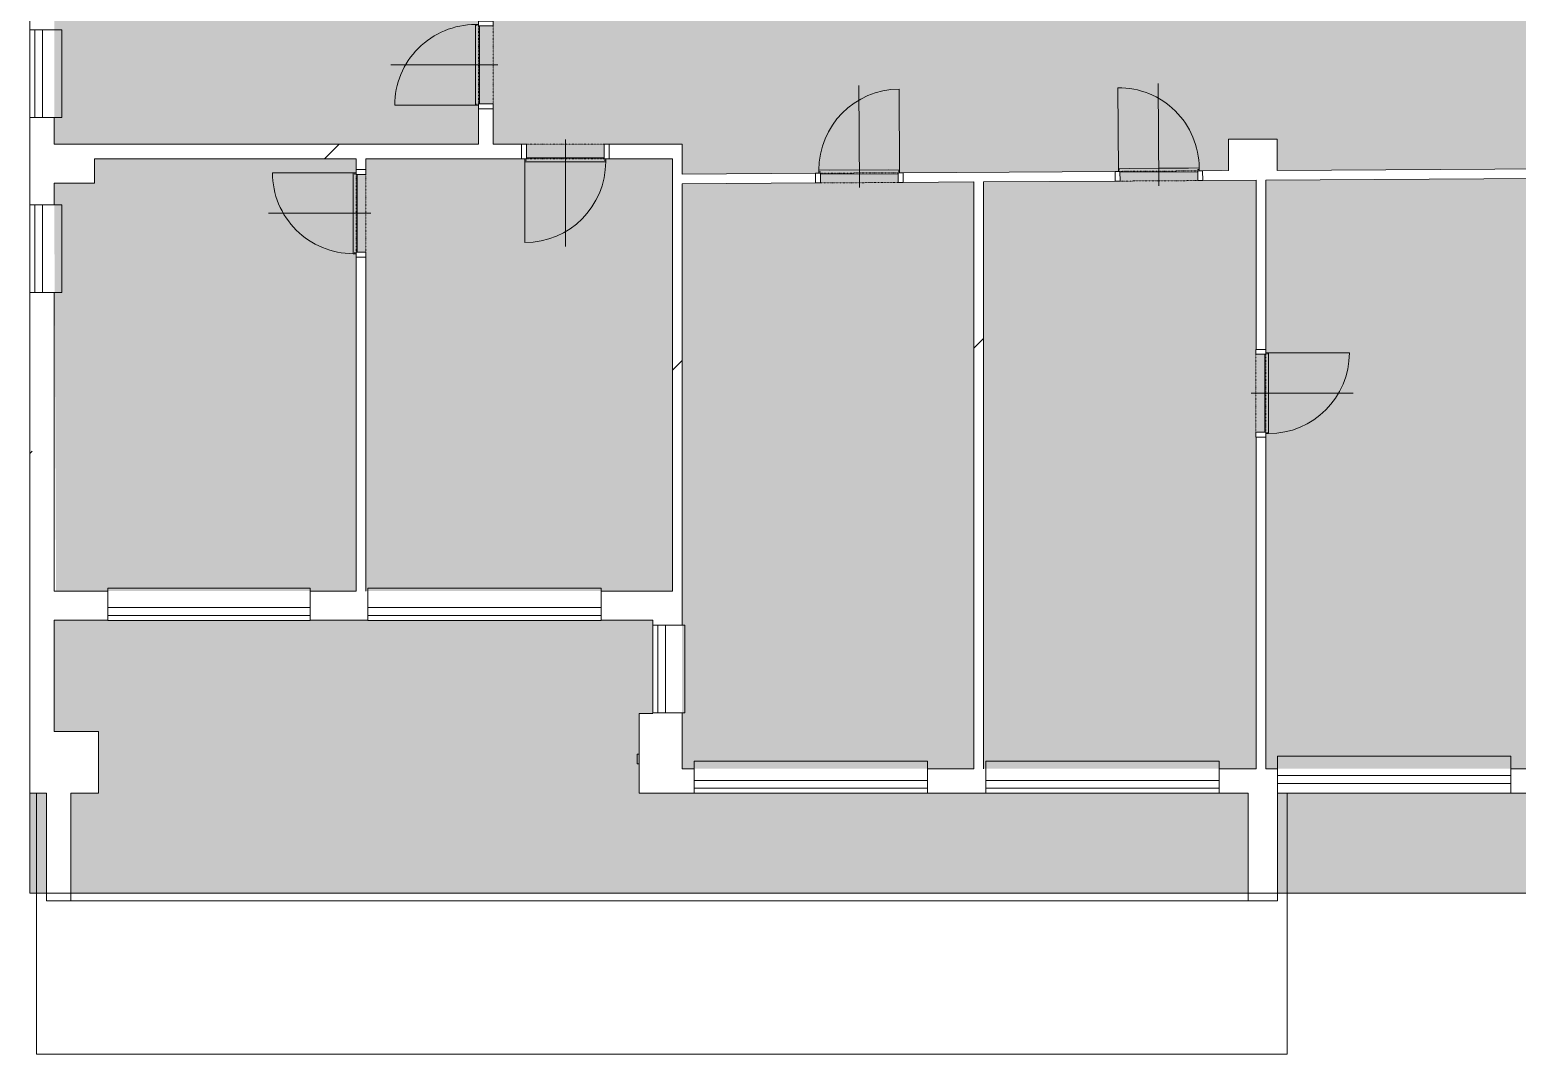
# Model space of a CAD drawing. Header units: millimetres. Extents: x 46521 to 262603, y -45352 to 20466.
# Drawn here: x 127197 to 142488, y -30617 to -20089 of the extents above; entities that cross this region are included whole.
import ezdxf

# ---------------------------------------------------------------- set-up
doc = ezdxf.new("R2010")
doc.units = ezdxf.units.MM
doc.linetypes.add('Čerchovaná se dvěma tečkami', pattern=[2.59, 1, -0.53, 0, -0.53, 0, -0.53])
for name, color, linetype, lineweight in [('A-DETL-GENF', 92, 'Continuous', 13), ('A-DETL-THIN', 151, 'Continuous', 13), ('A-DOOR', 31, 'Continuous', 13), ('A-DOOR-FRAM', 31, 'Continuous', 9), ('A-FLOR', 192, 'Continuous', 13), ('A-GENM', 13, 'Continuous', 13), ('A-GLAZ', 151, 'Continuous', 13), ('A-WALL', 113, 'Continuous', 13), ('A-WALL-PATT', 111, 'Continuous', 9), ('S-COLS', 52, 'Continuous', 13)]:
    doc.layers.add(name, color=color, linetype=linetype, lineweight=lineweight)
pattern_1 = [(45, (128653, 0), (-7184.2, 7184.2), []), (45, (131527, -3e-12), (-7184.2, 7184.2), []), (45, (137274, -7e-12), (-4310.5, 10058), [4064, -2032, 67.1, -1964.9])]

# ---------------------------------------------------------------- blocks, each defined once
blk = doc.blocks.new('DVERE_1k_oblozka - DD03_01_800x1970_koupelna-1549495-Mapka _ závislý 15')
at = {"layer": 'A-DOOR', "lineweight": 9}
for p, q in [((0, -103), (0, 947)), ((-415, 47), (-415, 907)), ((-400, 47), (-450, 47)), ((-450, 47), (-450, -53)), ((415, 77), (-415, 77)), ((-415, 77), (-415, 62)), ((-415, 62), (-400, 62)), ((-400, 62), (-400, 61)), ((-400, -53), (-400, 47)), ((-400, 37), (400, 37)), ((305, 77), (-305, 77)), ((400, 56), (400, 62)), ((400, 62), (415, 62)), ((450, 47), (400, 47)), ((400, 47), (400, -53)), ((415, 62), (415, 77)), ((415, 77), (415, 47)), ((450, -53), (450, 47)), ((-450, -53), (-400, -53)), ((400, -53), (450, -53))]:
    blk.add_line(p, q, dxfattribs=at)
at = {"layer": 'A-DOOR', "linetype": 'Čerchovaná se dvěma tečkami', "lineweight": 9}
for p, q in [((-400, 47), (400, 47)), ((-400, -53), (400, -53))]:
    blk.add_line(p, q, dxfattribs=at)
at = {"layer": 'A-DOOR', "lineweight": 9}
blk.add_arc((-415, 77), 830, 360, 90, dxfattribs=at)
at = {"layer": 'A-DOOR-FRAM'}
for p, q in [((-400, 47), (-450, 47)), ((-400, -53), (-400, 47)), ((400, 47), (400, -53)), ((400, 47), (450, 47)), ((-450, -53), (-400, -53)), ((450, -53), (400, -53))]:
    blk.add_line(p, q, dxfattribs=at)
blk = doc.blocks.new('DVERE_1k_oblozka - DD03_01_800x1970_koupelna-V72-Mapka _ závislý 15')
at = {"layer": 'A-DOOR', "lineweight": 9}
for p, q in [((-450, 53), (-400, 53)), ((-450, -47), (-450, 53)), ((-400, 53), (-400, -47)), ((0, 103), (0, -947)), ((400, 53), (450, 53)), ((400, -47), (400, 53)), ((450, 53), (450, -47)), ((-400, -47), (-450, -47)), ((-415, -47), (-415, -907)), ((-415, -62), (-400, -62)), ((-415, -77), (-415, -62)), ((-415, -62), (-415, -75)), ((415, -77), (-415, -77)), ((-400, -37), (400, -37)), ((305, -77), (-305, -77)), ((450, -47), (400, -47)), ((400, -62), (415, -62)), ((415, -77), (415, -47)), ((415, -62), (415, -77))]:
    blk.add_line(p, q, dxfattribs=at)
at = {"layer": 'A-DOOR', "linetype": 'Čerchovaná se dvěma tečkami', "lineweight": 9}
for p, q in [((-400, 53), (400, 53)), ((-400, -47), (400, -47))]:
    blk.add_line(p, q, dxfattribs=at)
at = {"layer": 'A-DOOR', "lineweight": 9}
blk.add_arc((-415, -77), 830, 270, 0, dxfattribs=at)
at = {"layer": 'A-DOOR-FRAM'}
for p, q in [((-450, 53), (-400, 53)), ((-400, 53), (-400, -47)), ((400, -47), (400, 53)), ((450, 53), (400, 53)), ((-400, -47), (-450, -47)), ((400, -47), (450, -47))]:
    blk.add_line(p, q, dxfattribs=at)
blk = doc.blocks.new('DVERE_1k_oblozka - DD03_01_800x1970_koupelna-1549494-Mapka _ závislý 15')
at = {"layer": 'A-DOOR', "lineweight": 9}
for p, q in [((-450, 78), (-400, 78)), ((-450, -72), (-450, 78)), ((-400, 78), (-400, -72)), ((0, 128), (0, -972)), ((400, 78), (450, 78)), ((400, -72), (400, 78)), ((450, 78), (450, -72)), ((-400, -72), (-450, -72)), ((-415, -72), (-415, -932)), ((-415, -87), (-400, -87)), ((-415, -102), (-415, -87)), ((415, -102), (-415, -102)), ((-400, -62), (400, -62)), ((305, -102), (-305, -102)), ((450, -72), (400, -72)), ((400, -87), (415, -87)), ((415, -102), (415, -72)), ((415, -87), (415, -102))]:
    blk.add_line(p, q, dxfattribs=at)
at = {"layer": 'A-DOOR', "linetype": 'Čerchovaná se dvěma tečkami', "lineweight": 9}
for p, q in [((-400, 78), (400, 78)), ((-400, -72), (400, -72))]:
    blk.add_line(p, q, dxfattribs=at)
at = {"layer": 'A-DOOR', "lineweight": 9}
blk.add_arc((-415, -102), 830, 270, 0, dxfattribs=at)
at = {"layer": 'A-DOOR-FRAM'}
for p, q in [((-450, 78), (-400, 78)), ((-400, 78), (-400, -72)), ((400, -72), (400, 78)), ((450, 78), (400, 78)), ((-400, -72), (-450, -72)), ((400, -72), (450, -72))]:
    blk.add_line(p, q, dxfattribs=at)
blk = doc.blocks.new('DVERE_1k_oblozka - DD03_01_800x1970_koupelna-1549493-Mapka _ závislý 15')
at = {"layer": 'A-DOOR', "lineweight": 9}
for p, q in [((-415, 72), (-415, 932)), ((0, -128), (0, 972)), ((-400, 72), (-450, 72)), ((-450, 72), (-450, -78)), ((415, 102), (-415, 102)), ((-415, 102), (-415, 87)), ((-415, 87), (-400, 87)), ((-400, -78), (-400, 72)), ((-400, 62), (400, 62)), ((305, 102), (-305, 102)), ((400, 87), (415, 87)), ((450, 72), (400, 72)), ((400, 72), (400, -78)), ((415, 87), (415, 102)), ((415, 102), (415, 72)), ((450, -78), (450, 72)), ((-450, -78), (-400, -78)), ((400, -78), (450, -78))]:
    blk.add_line(p, q, dxfattribs=at)
at = {"layer": 'A-DOOR', "linetype": 'Čerchovaná se dvěma tečkami', "lineweight": 9}
for p, q in [((-400, 72), (400, 72)), ((-400, -78), (400, -78))]:
    blk.add_line(p, q, dxfattribs=at)
at = {"layer": 'A-DOOR', "lineweight": 9}
blk.add_arc((-415, 102), 830, 360, 90, dxfattribs=at)
at = {"layer": 'A-DOOR-FRAM'}
for p, q in [((-400, 72), (-450, 72)), ((-400, -78), (-400, 72)), ((400, 72), (400, -78)), ((400, 72), (450, 72)), ((-450, -78), (-400, -78)), ((450, -78), (400, -78))]:
    blk.add_line(p, q, dxfattribs=at)
blk = doc.blocks.new('DVERE_1k_oblozka - DD03_01_800x1970_koupelna-1549492-Mapka _ závislý 15')
at = {"layer": 'A-DOOR', "lineweight": 9}
for p, q in [((-450, 53), (-400, 53)), ((-450, -47), (-450, 53)), ((-400, 53), (-400, -47)), ((0, 103), (0, -947)), ((400, 53), (450, 53)), ((400, -47), (400, 53)), ((450, 53), (450, -47)), ((-400, -47), (-450, -47)), ((-415, -47), (-415, -907)), ((-415, -62), (-400, -62)), ((-415, -77), (-415, -62)), ((415, -77), (-415, -77)), ((-400, -37), (400, -37)), ((305, -77), (-305, -77)), ((450, -47), (400, -47)), ((400, -62), (415, -62)), ((415, -77), (415, -47)), ((415, -62), (415, -77))]:
    blk.add_line(p, q, dxfattribs=at)
at = {"layer": 'A-DOOR', "linetype": 'Čerchovaná se dvěma tečkami', "lineweight": 9}
for p, q in [((-400, 53), (400, 53)), ((-400, -47), (400, -47))]:
    blk.add_line(p, q, dxfattribs=at)
at = {"layer": 'A-DOOR', "lineweight": 9}
blk.add_arc((-415, -77), 830, 270, 0, dxfattribs=at)
at = {"layer": 'A-DOOR-FRAM'}
for p, q in [((-450, 53), (-400, 53)), ((-400, 53), (-400, -47)), ((400, -47), (400, 53)), ((450, 53), (400, 53)), ((-400, -47), (-450, -47)), ((400, -47), (450, -47))]:
    blk.add_line(p, q, dxfattribs=at)
blk = doc.blocks.new('DVERE_1k_oblozka - DD03_01_800x1970_koupelna-1549498-Mapka _ závislý 15')
at = {"layer": 'A-DOOR', "lineweight": 9}
for p, q in [((0, -103), (0, 947)), ((-415, 47), (-415, 907)), ((-400, 47), (-450, 47)), ((-450, 47), (-450, -53)), ((415, 77), (-415, 77)), ((-415, 77), (-415, 62)), ((-415, 62), (-400, 62)), ((-400, -53), (-400, 47)), ((-400, 37), (400, 37)), ((305, 77), (-305, 77)), ((400, 62), (415, 62)), ((450, 47), (400, 47)), ((400, 47), (400, -53)), ((415, 62), (415, 77)), ((415, 77), (415, 47)), ((450, -53), (450, 47)), ((-450, -53), (-400, -53)), ((400, -53), (450, -53))]:
    blk.add_line(p, q, dxfattribs=at)
at = {"layer": 'A-DOOR', "linetype": 'Čerchovaná se dvěma tečkami', "lineweight": 9}
for p, q in [((-400, 47), (400, 47)), ((-400, -53), (400, -53))]:
    blk.add_line(p, q, dxfattribs=at)
at = {"layer": 'A-DOOR', "lineweight": 9}
blk.add_arc((-415, 77), 830, 360, 90, dxfattribs=at)
at = {"layer": 'A-DOOR-FRAM'}
for p, q in [((-400, 47), (-450, 47)), ((-400, -53), (-400, 47)), ((400, 47), (400, -53)), ((400, 47), (450, 47)), ((-450, -53), (-400, -53)), ((450, -53), (400, -53))]:
    blk.add_line(p, q, dxfattribs=at)
blk = doc.blocks.new('OKNO_2k_nadsvetlik - OKNO_2k_nadsvetlik 2400 x 1850-V114-Mapka _ závislý 15')
at = {"layer": 'A-GLAZ', "lineweight": 9}
for p, q in [((-1200, 126), (1200, 126)), ((-1200, 75), (-1200, 126)), ((1200, 75), (-1200, 75)), ((-1200, 75), (1200, 75)), ((-1200, -5), (-1200, 75)), ((1200, 126), (1200, 75)), ((1200, 75), (1200, -5)), ((1200, -5), (-1200, -5))]:
    blk.add_line(p, q, dxfattribs=at)
blk = doc.blocks.new('parapet s nosem_vnitní - parapet s nosem_vnitní-1280305-Mapka _ závislý 15')
at = {"layer": 'A-GENM', "lineweight": 9}
for p, q in [((-1200, -190), (-1200, 0)), ((1200, 0), (1200, -190)), ((-1200, -190), (-1200, -200)), ((-1200, -200), (1200, -200)), ((-1200, -200), (1200, -200)), ((1200, -200), (1200, -190))]:
    blk.add_line(p, q, dxfattribs=at)
blk = doc.blocks.new('OKNO_2k_nadsvetlik - OKNO_2k_nadsvetlik 2400 x 1800-1972450-Mapka _ závislý 15')
at = {"layer": 'A-GLAZ', "color": 41, "lineweight": 9}
for p, q in [((-1200, 126), (1200, 126)), ((-1200, 25), (-1200, 126)), ((1200, 25), (-1200, 25)), ((-1200, 25), (1200, 25)), ((-1200, -55), (-1200, 25)), ((1200, 126), (1200, 25)), ((1200, 25), (1200, -55)), ((1200, -55), (-1200, -55))]:
    blk.add_line(p, q, dxfattribs=at)
blk = doc.blocks.new('parapet s nosem_vnitní - parapet s nosem_vnitní-V96-Mapka _ závislý 15')
at = {"layer": 'A-GENM', "color": 41, "lineweight": 9}
for p, q in [((-1200, -190), (-1200, 0)), ((1200, 0), (1200, -190)), ((-1200, -190), (-1200, -200)), ((-1200, -200), (1200, -200)), ((-1200, -200), (1200, -200)), ((1200, -200), (1200, -190))]:
    blk.add_line(p, q, dxfattribs=at)
blk = doc.blocks.new('OKNO_1k_nadsvetlik - OKNO_1k_nadsvetlik_900 x 1700-1969443-Mapka _ závislý 15')
at = {"layer": 'A-GLAZ', "lineweight": 9}
for p, q in [((-450, 126), (450, 126)), ((-450, 75), (-450, 126)), ((450, 75), (-450, 75)), ((-450, 75), (450, 75)), ((-450, -5), (-450, 75)), ((450, 126), (450, 75)), ((450, 75), (450, -5)), ((450, -5), (-450, -5))]:
    blk.add_line(p, q, dxfattribs=at)
blk = doc.blocks.new('parapet s nosem_vnitní - parapet s nosem_vnitní-V80-Mapka _ závislý 15')
at = {"layer": 'A-GENM', "lineweight": 9}
for p, q in [((-450, -190), (-450, 0)), ((450, 0), (450, -190)), ((-450, -190), (-450, -200)), ((-450, -200), (450, -200)), ((-450, -200), (450, -200)), ((450, -200), (450, -190))]:
    blk.add_line(p, q, dxfattribs=at)
blk = doc.blocks.new('OKNO_2k_nadsvetlik - OKNO_2k_nadsvetlik 2080 x 1850-1972484-Mapka _ závislý 15')
at = {"layer": 'A-GLAZ', "lineweight": 9}
for p, q in [((-1040, 151), (1040, 151)), ((-1040, 100), (-1040, 151)), ((1040, 100), (-1040, 100)), ((-1040, 100), (1040, 100)), ((-1040, 20), (-1040, 100)), ((1040, 20), (-1040, 20)), ((1040, 151), (1040, 100)), ((1040, 100), (1040, 20))]:
    blk.add_line(p, q, dxfattribs=at)
blk = doc.blocks.new('parapet s nosem_vnitní - parapet s nosem_vnitní-1280332-Mapka _ závislý 15')
at = {"layer": 'A-GENM', "lineweight": 9}
for p, q in [((-1040, -190), (-1040, 0)), ((1040, 0), (1040, -190)), ((-1040, -190), (-1040, -200)), ((-1040, -200), (1040, -200)), ((-1040, -200), (1040, -200)), ((1040, -200), (1040, -190))]:
    blk.add_line(p, q, dxfattribs=at)
blk = doc.blocks.new('OKNO_2k_nadsvetlik - OKNO_2k_nadsvetlik 2400 x 1850-1972470-Mapka _ závislý 15')
at = {"layer": 'A-GLAZ', "lineweight": 9}
for p, q in [((-1200, 151), (1200, 151)), ((-1200, 100), (-1200, 151)), ((1200, 100), (-1200, 100)), ((-1200, 100), (1200, 100)), ((-1200, 20), (-1200, 100)), ((1200, 20), (-1200, 20)), ((1200, 151), (1200, 100)), ((1200, 100), (1200, 20))]:
    blk.add_line(p, q, dxfattribs=at)
blk = doc.blocks.new('Vypínač_venkovní_2 - Typ 1-1700573-Mapka _ závislý 15')
at = {"layer": 'A-GENM', "lineweight": 9}
for p, q in [((25, 240), (125, 240)), ((125, 240), (25, 240)), ((25, 240), (25, 220)), ((25, 220), (25, 240)), ((25, 220), (125, 220)), ((125, 220), (25, 220)), ((67, 243), (67, 240)), ((67, 243), (67, 240)), ((83, 243), (67, 243)), ((67, 240), (83, 240)), ((83, 240), (67, 240)), ((83, 240), (83, 243)), ((83, 240), (83, 243)), ((125, 220), (125, 240)), ((125, 220), (125, 240))]:
    blk.add_line(p, q, dxfattribs=at)
blk = doc.blocks.new('OKNO_1k_nadsvetlik - OKNO_1k_nadsvetlik_900 x 1850-2123857-Mapka _ závislý 15')
at = {"layer": 'A-GLAZ', "color": 41, "lineweight": 9}
for p, q in [((-450, 151), (450, 151)), ((-450, 100), (-450, 151)), ((450, 100), (-450, 100)), ((-450, 100), (450, 100)), ((-450, 20), (-450, 100)), ((450, 20), (-450, 20)), ((450, 151), (450, 100)), ((450, 100), (450, 20))]:
    blk.add_line(p, q, dxfattribs=at)
blk = doc.blocks.new('parapet s nosem_vnitní - parapet s nosem_vnitní-1280301-Mapka _ závislý 15')
at = {"layer": 'A-GENM', "color": 41, "lineweight": 9}
for p, q in [((-450, -190), (-450, 0)), ((450, 0), (450, -190)), ((-450, -190), (-450, -200)), ((-450, -200), (450, -200)), ((-450, -200), (450, -200)), ((450, -200), (450, -190))]:
    blk.add_line(p, q, dxfattribs=at)

msp = doc.modelspace()

# ---------------------------------------------------------------- hatches: boundary and pattern name
at = {"layer": 'A-DETL-GENF', "lineweight": 9}
h = msp.add_hatch(color=1, dxfattribs=at)
h.paths.add_polyline_path([(127367.8, -28962.3), (127367.8, -27933.8), (127197.8, -27933.8), (127197.8, -28962.3)])
h.paths.add_polyline_path([(139722.8, -28962.3), (139722.8, -27933.8), (133462.8, -27933.8), (133462.8, -27115.5), (133602.8, -27115.5), (133602.8, -26157.5), (127447.8, -26157.5), (127447.8, -27300), (127902.8, -27300), (127902.8, -27933.8), (127617.8, -27933.8), (127617.8, -28962.3), (135744.7, -28962.3)])
h.paths.add_polyline_path([(145412.5, -28962.3), (145412.5, -27933.8), (140022.8, -27933.8), (140022.8, -28962.3), (143960.8, -28962.3)])
h.paths.add_polyline_path([(173695.3, -17205.8), (173695.3, -17200.8), (173395.3, -17205.8)])
h.paths.add_polyline_path([(171007.3, -17205.8), (171007.3, -17520.8), (170687.3, -17520.8), (170687.3, -17205.8)])
h.paths.add_polyline_path([(168132.7, -10581.5), (168132.7, -10577.1), (167732.7, -10577.1)])
h.paths.add_polyline_path([(155258, -28812.5), (157502, -28812.5), (157502, -28417.5), (157902, -28417.5), (157902, -28812.5), (160396.5, -28812.5), (160396.5, -24292.5), (160496.5, -24292.5), (160496.5, -28812.5), (163496.5, -28812.5), (163496.5, -28277.5), (163596.5, -28277.5), (163596.5, -27406.7), (163471.5, -27406.7), (163471.5, -22812.5), (161416.5, -22812.5), (161416.5, -22712.5), (162444, -22712.5), (162444, -22544.8), (162669, -22544.8), (162669, -22712.5), (163471.5, -22712.5), (163471.5, -22382.3), (164125.8, -22382.3), (164125.8, -22532.3), (163596.5, -22532.3), (163596.5, -27156.7), (166781.5, -27156.7), (166781.5, -22532.3), (164925.8, -22532.3), (164925.8, -22382.3), (165345.8, -22382.3), (165345.8, -20532.3), (164901.8, -20532.3), (164901.8, -20432.3), (169916.8, -20432.3), (169916.8, -19232.3), (169556.8, -19232.3), (169556.8, -19132.3), (170166.8, -19132.3), (170166.8, -19579.6), (172306.8, -19579.6), (172306.8, -19829.6), (173106.8, -19829.6), (173106.8, -19579.6), (175246.8, -19579.6), (175246.8, -19829.6), (176146.8, -19829.6), (176146.8, -19579.6), (177390.3, -19579.6), (177390.3, -17452.4), (177012, -17455.7), (177009.8, -17205.8), (176442.8, -17205.8), (176442.8, -17500.8), (176142.8, -17500.8), (176142.8, -17205.8), (173695.3, -17205.8), (173695.3, -17500.8), (173395.3, -17500.8), (173395.3, -17205.8), (170121.8, -17205.8), (170121.8, -17957.1), (168290.6, -17957.1), (168290.6, -17269.7), (167152.7, -17269.7), (167152.7, -17944.7), (167052.7, -17944.7), (167052.7, -17169.7), (167582.7, -17169.7), (167582.7, -13702.1), (167732.7, -13702.1), (167732.7, -16585.8), (168132.7, -16585.8), (168132.7, -16955.8), (169444.9, -16955.8), (169383.4, -12682.4), (168502.7, -12686.3), (168502.3, -12586.6), (169402.8, -12582.3), (169383.4, -10573), (168132.7, -10584.2), (168132.7, -10977.1), (167732.7, -10977.1), (167732.7, -12590.2), (167902.3, -12590.9), (167902.3, -12689.4), (167732.7, -12690.9), (167732.7, -12902.1), (167582.7, -12902.1), (167582.7, -12690.9), (167193.5, -12690.9), (167193.1, -12592.8), (167582.7, -12590.2), (167582.7, -10585.2), (167412.5, -10577.1), (167411.4, -10406.4), (167361.3, -10392.4), (167360.9, -10372.1), (165711.1, -10372.1), (165710.9, -10417.9), (165661.4, -10418.2), (165662.6, -10598.2), (165231.8, -10622.1), (165263.6, -12601.9), (165717.1, -12599.7), (165717.6, -12699.7), (165263.6, -12701.9), (165333.5, -17272.1), (163868.4, -17272.1), (163868.4, -17972.1), (163458.4, -17972.1), (163458.4, -17272.1), (163368.4, -17272.1), (163368.4, -17172.1), (165231.9, -17172.1), (165131.5, -10601.8), (162140.3, -10622.1), (162140.3, -11022.1), (161740.3, -11022.1), (161740.3, -16631.1), (162160.3, -16631.1), (162160.3, -17172.1), (162568.4, -17172.1), (162568.4, -17272.1), (162488.4, -17272.1), (162488.4, -20886.6), (160607.8, -20879.4), (160608.4, -20729.2), (162388.4, -20729.4), (162388.4, -17272.1), (161740.3, -17272.1), (161740.3, -17584.7), (157923.4, -17584.7), (157923.4, -20718.5), (159708.4, -20725.4), (159707.8, -20875.6), (156716.9, -20863.7), (156717.5, -20713.7), (157823.4, -20713.9), (157823.4, -17584.7), (154599.3, -17584.7), (154599.3, -20705.3), (155817.5, -20710.1), (155816.9, -20860.1), (154299.3, -20854.1), (154299.3, -20036.3), (153666.8, -20036.3), (153666.8, -20245.5), (153386.7, -20235.7), (153390.1, -20135.8), (153566.8, -20135.8), (153566.8, -19936.3), (154499.3, -19936.3), (154499.3, -17584.7), (151963.5, -17584.7), (151963.5, -18746.3), (152445.7, -18746.3), (152409.8, -20101.5), (152590.6, -20107.8), (152587.1, -20207.8), (151910.7, -20184.2), (151946.1, -18846.3), (151679.3, -18846.3), (151679.3, -18746.3), (151863.5, -18746.3), (151863.5, -16829.6), (150153.5, -16829.6), (150153.5, -18186.3), (150784.6, -18186.3), (150784.6, -18746.3), (151079.3, -18746.3), (151079.3, -18846.3), (150784.6, -18846.3), (150784.6, -19546.3), (148182.6, -19546.3), (148182.6, -15711.9), (148282.6, -15711.9), (148282.6, -16229.6), (149312.6, -16229.6), (149312.6, -15869.6), (149412.6, -15869.6), (149412.6, -16679.6), (151453.5, -16679.6), (151453.5, -15947.1), (150510.1, -15947.1), (150510.1, -15711.9), (150610.1, -15711.9), (150610.1, -15847.1), (151553.5, -15852.6), (151553.5, -16679.6), (151863.5, -16679.6), (151863.5, -15010.1), (150610.1, -15010.1), (150610.1, -15111.9), (150510.1, -15111.9), (150510.1, -15010.1), (148282.6, -15010.1), (148282.6, -15111.9), (148182.6, -15111.9), (148182.6, -14801.9), (148282.6, -14801.9), (148282.6, -14910.1), (150510.1, -14910.1), (150510.1, -14700.1), (150610.1, -14717.2), (150610.1, -14910.1), (151863.5, -14910.1), (151863.5, -13920.1), (150610.1, -13920.1), (150610.1, -14100.1), (150510.1, -14100.1), (150510.1, -13920.1), (148282.6, -13920.1), (148282.6, -14201.9), (148182.6, -14201.9), (148182.6, -11677.5), (146845.7, -11677.5), (146845.7, -18362.5), (146895.7, -18362.5), (146895.7, -19013.3), (146510.4, -19013.3), (146510.4, -18913.3), (146745.7, -18913.3), (146745.7, -18362.5), (146695.7, -18343.3), (146690.5, -16403.3), (145815.3, -16403.3), (145815.3, -16443.3), (145480.7, -16443.3), (145480.7, -18243.3), (145560.7, -18243.3), (145560.7, -18913.3), (145710.4, -18913.3), (145710.4, -19013.3), (144688.5, -19013.3), (144688.5, -18913.3), (145460.7, -18913.3), (145460.7, -18343.3), (145380.7, -18343.3), (145380.7, -16443.3), (142638.5, -16443.3), (142638.5, -18913.3), (143988.5, -18913.3), (143988.5, -19013.3), (142638.5, -19013.3), (142638.5, -19651.8), (141489, -19656.1), (141489, -19506.1), (142188.5, -19503.5), (142188.5, -19143.3), (142488.5, -19143.3), (142488.5, -16443.3), (139885.3, -16443.3), (139885.3, -16843.3), (139485.3, -16843.3), (139485.3, -16443.3), (138122.6, -16443.3), (138122.6, -19518.9), (140688.4, -19509.3), (140688.4, -19659.2), (137273.2, -19671.9), (137272.6, -19522.1), (138022.6, -19518.9), (138022.6, -16443.3), (133910.3, -16443.3), (133910.3, -19534.9), (136472.6, -19525.3), (136473.2, -19675.1), (133810.3, -19685.2), (133810.3, -16843.3), (133475.3, -16843.3), (133475.3, -16143.3), (134746, -16140.2), (134746, -15478.3), (135086, -15478.3), (135086, -9996.2), (134676, -9996.2), (134676, -9446.2), (135086, -9446.2), (135086, -6966.2), (134656, -6966.2), (134656, -6451.2), (135086, -6451.2), (135086, -3625), (134396, -3625), (134396, -3525), (135086, -3525), (135086, -886.8), (134553.2, -886.8), (134553.2, -431.8), (129101, -431.8), (129101, -871.8), (128666, -890.9), (128666, -6443.2), (129086, -6443.2), (129086, -6963.2), (128666, -6963.2), (128666, -9240.2), (133259.4, -9183.6), (133259.4, -5995), (133348.8, -5994.7), (133363, -10326.7), (133263.2, -10327.1), (133259.4, -9283.6), (129101, -9340.2), (129101, -9908.2), (128666, -9908.2), (128666, -14261), (133276, -14199.3), (133266, -11127.1), (133365.8, -11126.7), (133376, -14299.3), (131969, -14319.1), (131969, -14534.9), (131869, -14534.9), (131869, -14319.1), (128311, -14376.8), (128311, -15446.9), (128335, -15451.8), (128336, -15451.8), (129121, -15451.8), (129121, -16130), (131414.1, -16130), (131414.1, -15402.4), (131969, -15402.4), (131959.1, -20050), (131809.1, -20050), (131809.1, -16430), (127862.8, -16430), (127862.8, -16830), (127447.8, -16830), (127447.8, -21265), (131809.1, -21265), (131809.1, -20850), (131959.1, -20850), (131959.1, -21265), (132302.8, -21265), (132302.8, -21415), (130652.2, -21415), (130652.2, -21575), (130552.2, -21575), (130552.2, -21415), (127862.8, -21415), (127862.8, -21665), (127447.8, -21665), (127467.4, -25857.5), (130552.2, -25857.5), (130552.2, -22375), (130652.2, -22375), (130652.2, -25857.5), (133802.8, -25857.5), (133802.8, -21415), (133102.8, -21415), (133102.8, -21265), (133902.8, -21265), (133902.8, -21571.7), (135324.2, -21563.2), (135324.8, -21662.9), (133902.8, -21671.7), (133902.8, -27683.8), (136902.8, -27683.8), (136902.8, -21653.1), (136124.8, -21653.1), (136124.2, -21557.9), (138404.1, -21543.7), (138404.1, -21643.7), (137002.8, -21653.1), (137002.8, -27683.8), (139802.8, -27683.8), (139802.8, -24224.3), (139902.8, -24224.3), (139902.8, -27683.8), (142702.8, -27683.8), (142702.8, -21617), (139902.8, -21635.1), (139902.8, -23424.3), (139802.8, -23424.3), (139802.8, -21635.1), (139204.7, -21634.4), (139204.8, -21538.8), (139521, -21529.8), (139521, -21212), (140021, -21212), (140021, -21533.7), (145462.5, -21499.9), (145462.5, -20299.4), (145562.5, -20299.4), (145562.5, -22382.5), (151605.7, -22382.5), (151605.7, -21322.5), (151525.7, -21322.5), (151525.7, -21222.5), (151955.7, -21222.5), (151955.7, -22712.5), (152199.6, -22712.5), (152176.9, -22812.5), (151605.7, -22812.5), (151605.7, -28812.5), (154699.6, -28812.5), (154699.6, -22812.5), (152999.6, -22812.5), (152999.6, -22712.5), (155819.6, -22712.5), (155819.6, -22812.5), (154799.6, -22812.5), (154799.6, -28812.5)])
h.paths.add_polyline_path([(142802.8, -27683.8), (145499.6, -27683.8), (145499.6, -27206.6), (145899.6, -27206.6), (145899.6, -24439.4), (145462.5, -24439.4), (145462.5, -21599.9), (142802.8, -21617), (142802.8, -26071.5)])
h.paths.add_polyline_path([(169916.8, -27156.7), (169916.8, -22765.8), (169501.8, -22765.8), (169501.8, -22365.8), (169916.8, -22365.8), (169916.8, -20532.3), (165445.8, -20532.3), (165445.8, -22382.3), (166906.5, -22382.3), (166906.5, -27156.7), (168609.2, -27156.7)])
h.paths.add_polyline_path([(150664.6, -25319.4), (150679.6, -25069.4), (151255.7, -25069.4), (151255.7, -22712.5), (151605.7, -22712.5), (151605.7, -22482.5), (145562.5, -22482.5), (145562.5, -24339.4), (146149.6, -24339.4), (146149.6, -25069.4), (146689.6, -25069.4), (146689.6, -25319.4), (147589.6, -25319.4), (147589.6, -25069.4), (149779.6, -25069.4), (149779.6, -25319.4)])
h.paths.add_polyline_path([(160496.5, -23492.5), (160396.5, -23492.5), (160393.1, -22812.5), (159196.5, -22812.5), (159196.5, -23462.5), (159096.5, -23462.5), (159096.5, -22812.5), (159046.5, -22812.5), (159046.5, -22712.5), (160616.5, -22712.5), (160616.5, -22812.5), (160496.5, -22812.5), (160496.5, -23442.5)])
h.paths.add_polyline_path([(158196.5, -22812.5), (156619.6, -22812.5), (156619.6, -22712.5), (157432.1, -22712.5), (157432.1, -22362.5), (157932.1, -22362.5), (157932.1, -22712.5), (158246.5, -22712.5), (158246.5, -22812.5)])
h.paths.add_polyline_path([(150925.7, -21322.5), (146640.7, -21322.5), (146640.7, -21222.5), (150925.7, -21222.5)])
h.paths.add_polyline_path([(152309.9, -20098), (152343, -18846.3), (152046.1, -18846.3), (152013.3, -20087.7), (152176.9, -20093.4)])
h.paths.add_polyline_path([(148282.6, -19446.3), (149384.6, -19446.3), (149384.6, -19286.3), (149484.6, -19286.3), (149484.6, -19446.3), (150684.6, -19446.3), (150684.6, -18286.3), (149484.6, -18286.3), (149484.6, -18686.3), (149384.6, -18686.3), (149384.6, -18286.3), (148282.6, -18286.3), (148282.6, -19356.3)])
h.paths.add_polyline_path([(168089.4, -19232.3), (165261.8, -19232.3), (165261.8, -19132.3), (168756.8, -19132.3), (168756.8, -19232.3), (168390.6, -19232.3)])
h.paths.add_polyline_path([(149853.5, -18186.3), (149853.5, -16779.6), (149312.6, -16779.6), (149312.6, -16329.6), (148282.6, -16329.6), (148282.6, -18186.3), (149484.6, -18186.3)])
h.paths.add_polyline_path([(168609.2, -17857.1), (170021.8, -17857.1), (170021.8, -17205.8), (168390.6, -17205.8), (168390.6, -17857.1)])
h.paths.add_polyline_path([(152278.5, -17334.7), (152278.5, -4240.9), (152213.5, -4240.9), (152213.5, -11625.8), (152113.5, -11605.8), (151863.5, -11605.8), (151863.5, -11479.2), (149480.3, -11479.2), (149480.3, -11379.2), (151863.5, -11379.2), (151863.5, -10845.8), (151817.8, -10845.8), (151817.8, -10445.8), (151863.5, -10445.8), (151863.5, -4240.9), (145455.9, -4240.9), (145455.9, -16143.3), (145815.3, -16143.3), (145815.3, -16253.3), (146695.7, -16253.3), (146695.7, -11527.5), (148182.6, -11527.5), (148182.6, -11379.2), (148680.3, -11379.2), (148680.3, -11479.2), (148282.6, -11479.2), (148282.6, -13770.1), (151863.5, -13770.1), (151863.5, -12505.8), (152176.9, -12490.1), (152213.5, -12480.8), (152213.5, -17334.7)])
h.paths.add_polyline_path([(176142.8, -17205.8), (176449.5, -17200.8), (176442.8, -17200.8), (176142.8, -17200.8)])
h.paths.add_polyline_path([(170166.8, -16955.8), (170765.3, -16955.8), (170765.3, -16555.8), (171165.3, -16555.8), (171181.5, -16955.8), (176740.3, -16955.8), (176740.3, -16583.6), (177140.3, -16583.6), (177140.3, -10920.5), (176740.3, -10920.5), (176740.3, -10523.2), (171153.3, -10564.9), (171153.3, -11196.4), (171059.2, -11196.3), (171056.9, -10951.7), (170735.9, -10951.7), (170733.3, -10563.9), (170582.5, -10564.9), (170581.3, -10384.9), (169481.3, -10392.4), (169468.2, -10932.6), (169486.8, -10917.8), (169513, -13547.4), (171080.6, -13507.5), (171080.6, -11997.1), (171166.6, -11997.2), (171165.3, -13605.3), (169513, -13647.4), (169544.9, -16955.8), (170121.8, -16955.8)])
h.paths.add_polyline_path([(145105.9, -16143.3), (145105.9, -16140), (143960.8, -16143.3)])
h.paths.add_polyline_path([(131959.1, -15384.9), (131869, -15384.9), (131869.1, -15334.9), (131969, -15334.9), (131969, -15384.9)])
h.paths.add_polyline_path([(133246.2, -5195), (133240.7, -3525), (133596, -3525), (133596, -3625), (133341, -3625), (133341, -5194.7)])
at = {"layer": 'A-WALL-PATT'}
h = msp.add_hatch(dxfattribs=at)
h.set_pattern_fill('FP_31', color=256, angle=45, style=0, pattern_type=2)
h.set_pattern_definition(pattern_1)
h.paths.add_polyline_path([(127197.8, -27933.8), (127447.8, -27933.8), (127447.8, -22788.8), (127197.8, -22788.8), (127197.8, -27300)])
h.paths.add_polyline_path([(127197.8, -21888.8), (127447.8, -21888.8), (127433.5, -20988.8), (127197.8, -20988.8), (127197.8, -21665)])
h.paths.add_polyline_path([(127247.8, -20088.8), (127447.8, -20088.8), (127447.8, -16430), (127197.8, -16430), (127197.8, -20088.8)])
h = msp.add_hatch(dxfattribs=at)
h.set_pattern_fill('FP_30', color=256, angle=45, style=0, pattern_type=2)
h.set_pattern_definition(pattern_1)
h.paths.add_polyline_path([(131809.1, -21265), (131959.1, -21265), (131959.1, -20900), (131809.1, -20900)])
h.paths.add_polyline_path([(131959.1, -20000), (131959.1, -16430), (131809.1, -16430), (131809.1, -20000)])
h = msp.add_hatch(dxfattribs=at)
h.set_pattern_fill('FP_30', color=256, angle=45, style=0, pattern_type=2)
h.set_pattern_definition(pattern_1)
h.paths.add_polyline_path([(127528.5, -21665), (127862.8, -21665), (127862.8, -21265), (127447.8, -21265), (127447.8, -21665)])
h = msp.add_hatch(dxfattribs=at)
h.set_pattern_fill('FP_30', color=256, angle=45, style=0, pattern_type=2)
h.set_pattern_definition(pattern_1)
h.paths.add_polyline_path([(133902.8, -21415), (133902.8, -21265), (133152.8, -21265), (133152.8, -21415), (133802.8, -21415)])
h.paths.add_polyline_path([(127862.8, -21415), (132252.8, -21415), (132252.8, -21265), (127862.8, -21265)])
h = msp.add_hatch(dxfattribs=at)
h.set_pattern_fill('FP_30', color=256, angle=45, style=0, pattern_type=2)
h.set_pattern_definition(pattern_1)
h.paths.add_polyline_path([(130652.2, -25857.5), (130652.2, -22425), (130552.2, -22425), (130552.2, -25857.5)])
h.paths.add_polyline_path([(130652.2, -21525), (130652.2, -21415), (130552.2, -21415), (130552.2, -21525)])
h = msp.add_hatch(dxfattribs=at)
h.set_pattern_fill('FP_30', color=256, angle=45, style=0, pattern_type=2)
h.set_pattern_definition(pattern_1)
h.paths.add_polyline_path([(133902.8, -25857.5), (133902.8, -21415), (133802.8, -21415), (133802.8, -25857.5)])
h = msp.add_hatch(dxfattribs=at)
h.set_pattern_fill('FP_38', color=256, angle=45, style=0, pattern_type=2)
h.set_pattern_definition([(45.356, (128653, 0), (-7228.7, 7139.4), []), (45.356, (131527, 18), (-7228.7, 7139.4), []), (45.356, (137274, 54), (-4373, 10031), [4064, -2032, 67, -1965])])
h.paths.add_polyline_path([(133902.8, -21671.7), (135274.8, -21662.9), (135274.2, -21563.2), (133902.8, -21571.7), (133902.8, -21663.2)])
h.paths.add_polyline_path([(136174.8, -21657.6), (138354.8, -21644.1), (138354.1, -21544.1), (136174.2, -21557.9), (136174.8, -21653.1)])
h.paths.add_polyline_path([(139254.8, -21638.5), (145462.5, -21599.9), (145462.5, -21499.9), (140021, -21533.7), (140021, -21562), (139521, -21562), (139521, -21536.8), (139254.1, -21538.5), (139254.3, -21562)])
h = msp.add_hatch(dxfattribs=at)
h.set_pattern_fill('FP_30', color=256, angle=45, style=0, pattern_type=2)
h.set_pattern_definition(pattern_1)
h.paths.add_polyline_path([(136902.8, -27683.8), (137002.8, -27683.8), (137002.8, -21652.4), (136902.8, -21653.1), (136902.8, -26071.5)])
h = msp.add_hatch(dxfattribs=at)
h.set_pattern_fill('FP_30', color=256, angle=45, style=0, pattern_type=2)
h.set_pattern_definition(pattern_1)
h.paths.add_polyline_path([(139852.7, -27683.8), (139902.8, -27683.8), (139902.8, -24274.3), (139802.8, -24274.3), (139802.8, -27683.8)])
h.paths.add_polyline_path([(139902.8, -23374.3), (139902.8, -21634.4), (139802.8, -21635.1), (139802.8, -23374.3), (139852.7, -23374.3)])
h = msp.add_hatch(dxfattribs=at)
h.set_pattern_fill('FP_36', color=256, angle=45, style=0, pattern_type=2)
h.set_pattern_definition(pattern_1)
h.paths.add_polyline_path([(127447.8, -26157.5), (127997.8, -26157.5), (127997.8, -25857.5), (127447.8, -25857.5)])
h.paths.add_polyline_path([(130077.8, -26157.5), (130672.2, -26157.5), (130652.2, -25857.5), (130077.8, -25857.5), (130077.8, -26107.5)])
h.paths.add_polyline_path([(133602.8, -26157.5), (133902.8, -26157.5), (133902.8, -25857.5), (133072.2, -25857.5), (133072.2, -26157.5)])
h = msp.add_hatch(dxfattribs=at)
h.set_pattern_fill('FP_30', color=256, angle=45, style=0, pattern_type=2)
h.set_pattern_definition([(45, (128653, 0), (-7184.2, 7184.2), []), (45, (131527, -2e-12), (-7184.2, 7184.2), []), (45, (137274, -6e-12), (-4310.5, 10058), [4064, -2032, 67, -1965])])
h.paths.add_polyline_path([(133902.8, -26207.5), (133902.8, -26157.5), (133602.8, -26157.5), (133602.8, -26207.5), (133732.8, -26207.5)])
h = msp.add_hatch(dxfattribs=at)
h.set_pattern_fill('FP_30', color=256, angle=45, style=0, pattern_type=2)
h.set_pattern_definition(pattern_1)
h.paths.add_polyline_path([(133462.8, -27933.8), (133902.8, -27933.8), (133902.8, -27115.5), (133462.8, -27115.5), (133462.8, -27683.8)])
h = msp.add_hatch(dxfattribs=at)
h.set_pattern_fill('FP_31', color=256, angle=45, style=0, pattern_type=2)
h.set_pattern_definition(pattern_1)
h.paths.add_polyline_path([(127617.8, -27933.8), (127902.8, -27933.8), (127902.8, -27300), (127447.8, -27300), (127447.8, -27933.8), (127528.5, -27933.8)])
h = msp.add_hatch(dxfattribs=at)
h.set_pattern_fill('FP_30', color=256, angle=45, style=0, pattern_type=2)
h.set_pattern_definition(pattern_1)
h.paths.add_polyline_path([(134025.6, -27933.8), (134025.6, -27683.8), (133902.8, -27683.8), (133902.8, -27933.8)])
h.paths.add_polyline_path([(146149.6, -27933.8), (146149.6, -27683.8), (145377.4, -27683.8), (145377.4, -27933.8), (145899.6, -27933.8)])
h.paths.add_polyline_path([(137002.8, -27933.8), (137025.6, -27933.8), (137002.8, -27683.8), (136425.6, -27683.8), (136425.6, -27933.8), (136902.8, -27933.8)])
h.paths.add_polyline_path([(139852.7, -27933.8), (140022.8, -27933.8), (140022.8, -27683.8), (139425.6, -27683.8), (139425.6, -27933.8), (139802.8, -27933.8)])
h.paths.add_polyline_path([(142977.4, -27933.8), (142977.4, -27683.8), (142422.8, -27683.8), (142422.8, -27933.8), (142802.8, -27933.8)])
h = msp.add_hatch(dxfattribs=at)
h.set_pattern_fill('FP_31', color=256, angle=45, style=0, pattern_type=2)
h.set_pattern_definition(pattern_1)
h.paths.add_polyline_path([(127617.8, -29041.8), (127617.8, -27933.8), (127367.8, -27933.8), (127367.8, -29041.8), (127528.5, -29041.8)])
h = msp.add_hatch(dxfattribs=at)
h.set_pattern_fill('FP_30', color=256, angle=45, style=0, pattern_type=2)
h.set_pattern_definition(pattern_1)
h.paths.add_polyline_path([(140022.8, -29041.8), (140022.8, -27933.8), (139722.8, -27933.8), (139722.8, -29041.8), (139852.7, -29041.8)])
at = {"layer": 'S-COLS', "lineweight": 9}
h = msp.add_hatch(dxfattribs=at)
h.set_pattern_fill('FP_72', color=256, style=0, pattern_type=2)
h.set_pattern_definition([(45, (128653, 0), (-7184, 7184), []), (45, (131527, 0), (-7184, 7184), []), (45, (137274, 0), (-4310.5, 10058), [4064, -2032, 67, -1965])])
h.paths.add_polyline_path([(139852.7, -21562), (140021, -21562), (140021, -21212), (139521, -21212), (139521, -21562)])

# ---------------------------------------------------------------- linework, layer by layer
at = {"layer": 'A-DETL-THIN', "lineweight": 9}
for p, q in [((127197.8, -16142.3), (127197.8, -28962.3)), ((127197.8, -28962.3), (145412.5, -28962.3))]:
    msp.add_line(p, q, dxfattribs=at)
at = {"layer": 'A-FLOR', "lineweight": 9}
for p, q in [((127267.8, -30617.1), (127267.8, -27933.8)), ((140122.8, -27934.8), (140122.8, -30617.1)), ((127617.8, -29041.8), (139722.8, -29041.8)), ((140122.8, -30617.1), (127267.8, -30617.1))]:
    msp.add_line(p, q, dxfattribs=at)
at = {"layer": 'A-WALL', "lineweight": 9}
for p, q in [((131809.1, -20900), (131809.1, -21265)), ((131959.1, -21265), (131959.1, -20900)), ((127197.8, -20988.8), (127197.8, -21888.8)), ((127447.8, -21265), (127447.8, -20988.8)), ((131809.1, -21265), (127447.8, -21265)), ((132252.8, -21265), (131959.1, -21265)), ((133902.8, -21265), (133152.8, -21265)), ((133902.8, -21571.7), (133902.8, -21265)), ((127862.8, -21665), (127862.8, -21415)), ((127862.8, -21415), (130552.2, -21415)), ((130552.2, -21415), (130552.2, -21525)), ((130652.2, -21415), (132252.8, -21415)), ((130652.2, -21525), (130652.2, -21415)), ((133152.8, -21415), (133802.8, -21415)), ((133802.8, -21415), (133802.8, -25857.5)), ((138354.1, -21544.1), (136174.2, -21557.6)), ((139521, -21536.8), (139254.1, -21538.5)), ((145462.5, -21499.9), (140021, -21533.7)), ((127447.8, -21888.8), (127447.8, -21665)), ((127447.8, -21665), (127862.8, -21665)), ((135274.2, -21563.2), (133902.8, -21571.7)), ((133902.8, -21671.7), (135274.8, -21663.2)), ((133902.8, -26207.5), (133902.8, -21671.7)), ((136174.8, -21657.6), (136902.8, -21653.1)), ((136902.8, -21653.1), (136902.8, -27683.8)), ((137002.8, -21652.4), (138354.8, -21644.1)), ((137002.8, -27683.8), (137002.8, -21652.4)), ((139254.8, -21638.5), (139802.8, -21635.1)), ((139802.8, -21635.1), (139802.8, -23374.3)), ((139902.8, -21634.4), (142702.8, -21617)), ((139902.8, -23374.3), (139902.8, -21634.4)), ((130552.2, -22425), (130552.2, -25857.5)), ((130652.2, -25857.5), (130652.2, -22425)), ((127197.8, -22788.8), (127197.8, -27933.8)), ((127447.8, -25857.5), (127447.8, -22788.8)), ((139802.8, -24274.3), (139802.8, -27683.8)), ((139902.8, -27683.8), (139902.8, -24274.3)), ((127997.8, -25857.5), (127447.8, -25857.5)), ((130552.2, -25857.5), (130077.8, -25857.5)), ((133802.8, -25857.5), (133072.2, -25857.5)), ((127447.8, -27300), (127447.8, -26157.5)), ((127447.8, -26157.5), (127997.8, -26157.5)), ((130077.8, -26157.5), (130672.2, -26157.5)), ((133072.2, -26157.5), (133602.8, -26157.5)), ((133602.8, -26157.5), (133602.8, -26207.5)), ((133462.8, -27115.5), (133462.8, -27933.8)), ((133602.8, -27115.5), (133462.8, -27115.5)), ((133902.8, -27683.8), (133902.8, -27115.5)), ((127902.8, -27300), (127447.8, -27300)), ((127902.8, -27933.8), (127902.8, -27300)), ((134025.6, -27683.8), (133902.8, -27683.8)), ((136902.8, -27683.8), (136425.6, -27683.8)), ((139802.8, -27683.8), (139425.6, -27683.8)), ((140022.8, -27683.8), (139902.8, -27683.8)), ((142702.8, -27683.8), (142422.8, -27683.8)), ((127197.8, -27933.8), (127367.8, -27933.8)), ((127367.8, -27933.8), (127367.8, -29041.8)), ((127617.8, -29041.8), (127617.8, -27933.8)), ((127617.8, -27933.8), (127902.8, -27933.8)), ((133462.8, -27933.8), (134025.6, -27933.8)), ((136425.6, -27933.8), (137025.6, -27933.8)), ((139425.6, -27933.8), (139722.8, -27933.8)), ((139722.8, -27933.8), (139722.8, -29041.8)), ((140022.8, -29041.8), (140022.8, -27934.8)), ((142422.8, -27933.8), (142977.4, -27933.8)), ((127367.8, -29041.8), (127617.8, -29041.8)), ((139722.8, -29041.8), (140022.8, -29041.8))]:
    msp.add_line(p, q, dxfattribs=at)
at = {"layer": 'S-COLS', "lineweight": 9}
for p, q in [((140021, -21212), (139521, -21212)), ((139521, -21212), (139521, -21536.8)), ((140021, -21533.7), (140021, -21212))]:
    msp.add_line(p, q, dxfattribs=at)

# ---------------------------------------------------------------- block references
at = {"layer": 'A-DOOR', "lineweight": 9}
for name, p, rotation in [('DVERE_1k_oblozka - DD03_01_800x1970_koupelna-1549493-Mapka _ závislý 15', (131881.2, -20450), 89.99999999999993), ('DVERE_1k_oblozka - DD03_01_800x1970_koupelna-1549495-Mapka _ závislý 15', (138804.4, -21588.4), 0.355931784544985), ('DVERE_1k_oblozka - DD03_01_800x1970_koupelna-V72-Mapka _ závislý 15', (135724.5, -21607.5), 180.355931784545), ('DVERE_1k_oblozka - DD03_01_800x1970_koupelna-1549492-Mapka _ závislý 15', (130599.3, -21975), 269.9999999999999), ('DVERE_1k_oblozka - DD03_01_800x1970_koupelna-1549498-Mapka _ závislý 15', (139855.6, -23824.3), 269.9999999999999)]:
    msp.add_blockref(name, p, dxfattribs=dict(at, rotation=rotation))
msp.add_blockref('DVERE_1k_oblozka - DD03_01_800x1970_koupelna-1549494-Mapka _ závislý 15', (132702.8, -21342.9), dxfattribs=at)
at = {"layer": 'A-GENM', "lineweight": 9}
for name, p, rotation in [('parapet s nosem_vnitní - parapet s nosem_vnitní-V80-Mapka _ závislý 15', (127327.8, -20538.8), 89.99999999999991), ('parapet s nosem_vnitní - parapet s nosem_vnitní-V80-Mapka _ závislý 15', (127327.8, -22338.8), 89.99999999999991), ('parapet s nosem_vnitní - parapet s nosem_vnitní-1280332-Mapka _ závislý 15', (129037.8, -26027.5), 180), ('parapet s nosem_vnitní - parapet s nosem_vnitní-1280305-Mapka _ závislý 15', (131872.2, -26027.5), 180), ('Vypínač_venkovní_2 - Typ 1-1700573-Mapka _ závislý 15', (133682.8, -27658.8), 89.9999999999999), ('parapet s nosem_vnitní - parapet s nosem_vnitní-1280305-Mapka _ závislý 15', (135225.6, -27803.8), 180), ('parapet s nosem_vnitní - parapet s nosem_vnitní-1280305-Mapka _ závislý 15', (138225.6, -27803.8), 180)]:
    msp.add_blockref(name, p, dxfattribs=dict(at, rotation=rotation))
at = {"layer": 'A-GENM', "color": 41, "lineweight": 9}
for name, p, rotation in [('parapet s nosem_vnitní - parapet s nosem_vnitní-1280301-Mapka _ závislý 15', (133732.8, -26657.5), 90), ('parapet s nosem_vnitní - parapet s nosem_vnitní-V96-Mapka _ závislý 15', (141222.8, -27753.8), 180)]:
    msp.add_blockref(name, p, dxfattribs=dict(at, rotation=rotation))
at = {"layer": 'A-GLAZ', "lineweight": 9}
for name, p, rotation in [('OKNO_1k_nadsvetlik - OKNO_1k_nadsvetlik_900 x 1700-1969443-Mapka _ závislý 15', (127322.8, -20538.8), 89.99999999999991), ('OKNO_1k_nadsvetlik - OKNO_1k_nadsvetlik_900 x 1700-1969443-Mapka _ závislý 15', (127322.8, -22338.8), 89.99999999999991), ('OKNO_2k_nadsvetlik - OKNO_2k_nadsvetlik 2080 x 1850-1972484-Mapka _ závislý 15', (129037.8, -26007.5), 180), ('OKNO_2k_nadsvetlik - OKNO_2k_nadsvetlik 2400 x 1850-1972470-Mapka _ závislý 15', (131872.2, -26007.5), 180), ('OKNO_2k_nadsvetlik - OKNO_2k_nadsvetlik 2400 x 1850-V114-Mapka _ závislý 15', (135225.6, -27808.8), 180), ('OKNO_2k_nadsvetlik - OKNO_2k_nadsvetlik 2400 x 1850-V114-Mapka _ závislý 15', (138225.6, -27808.8), 180)]:
    msp.add_blockref(name, p, dxfattribs=dict(at, rotation=rotation))
at = {"layer": 'A-GLAZ', "color": 41, "lineweight": 9}
for name, p, rotation in [('OKNO_1k_nadsvetlik - OKNO_1k_nadsvetlik_900 x 1850-2123857-Mapka _ závislý 15', (133752.8, -26657.5), 90), ('OKNO_2k_nadsvetlik - OKNO_2k_nadsvetlik 2400 x 1800-1972450-Mapka _ závislý 15', (141222.8, -27808.8), 180)]:
    msp.add_blockref(name, p, dxfattribs=dict(at, rotation=rotation))

doc.saveas('drawing.dxf')
